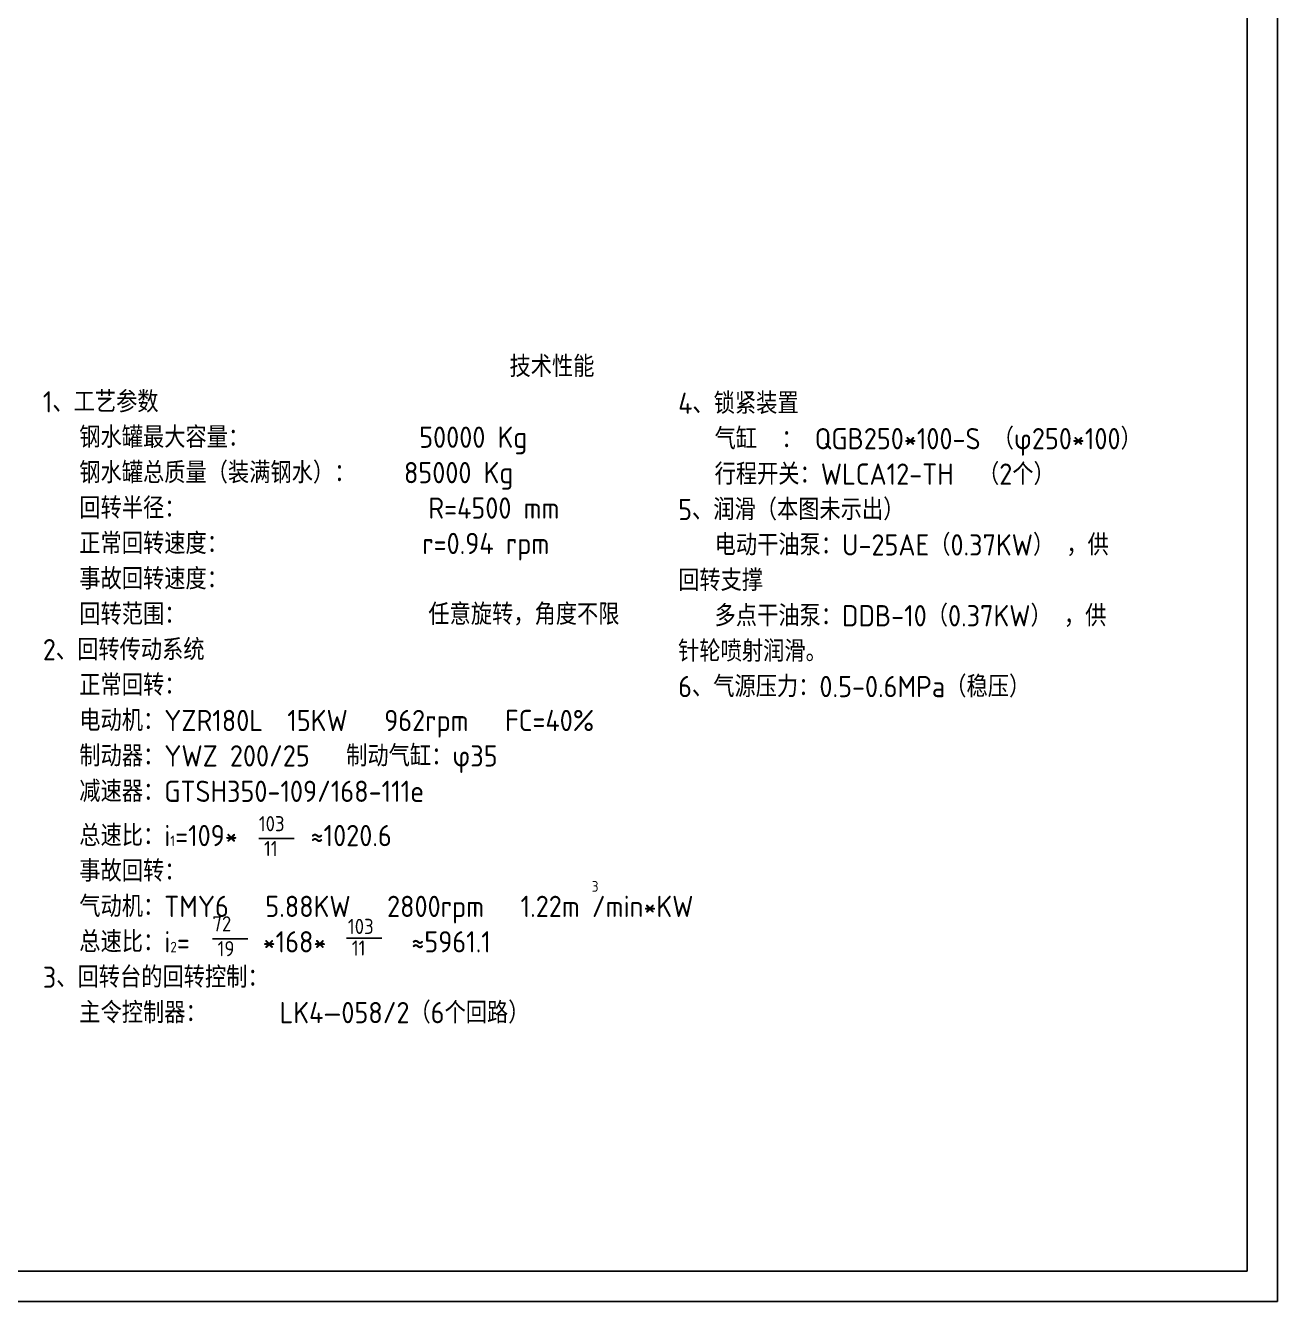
# Model space of a CAD drawing. Extents: x 3 to 23783, y 1 to 16821.
# Drawn here: x 15531 to 23783, y 1 to 8411 of the extents above; entities that cross this region are included whole.
import ezdxf

# ---------------------------------------------------------------- set-up
doc = ezdxf.new("R2010")
doc.units = 0
doc.header["$LTSCALE"] = 20
doc.layers.get('0').update_dxf_attribs({"linetype": 'CONTINUOUS'})
doc.layers.add('6', color=2, linetype='CONTINUOUS')
doc.layers.add('TILE1', color=5, linetype='CONTINUOUS')
doc.styles.get("Standard").update_dxf_attribs({"font": 'geniso.shx', "bigfont": 'hztxt.shx'})

# ---------------------------------------------------------------- blocks, each defined once
blk = doc.blocks.new('GB-A0')
blk.add_lwpolyline([(25, 10), (25, 831), (1179, 831), (1179, 10)], close=True)
at = {"layer": 'TILE1'}
blk.add_lwpolyline([(0, 841), (1189, 841), (1189, 0), (0, 0)], dxfattribs=at)

msp = doc.modelspace()

# ---------------------------------------------------------------- linework, layer by layer
at = {"layer": '6'}
for p, q in [((17068.607, 3052.189), (17301.026, 3052.189)), ((16762.77, 2392.21), (16995.19, 2392.21)), ((17647.422, 2396.467), (17879.841, 2396.467))]:
    msp.add_line(p, q, dxfattribs=at)

# ---------------------------------------------------------------- block references
at = {"xscale": 20, "yscale": 20, "zscale": 20}
msp.add_blockref('GB-A0', (3.302, 0.892), dxfattribs=at)

# ---------------------------------------------------------------- texts
at = {"layer": '6'}
for s, height, p in [('103', 100, (17068.607, 3099.995)), ('11', 100, (17102.786, 2936.087)), ('3', 70, (19263.498, 2701.93)), ('72', 100, (16762.77, 2440.017)), ('103', 100, (17655.944, 2422.988)), ('19', 100, (16796.95, 2276.109)), ('11', 100, (17681.601, 2280.366))]:
    msp.add_text(s, height=height, dxfattribs=at).set_placement(p)
at = {"layer": '6', "insert": (15645.111, 6234.077), "char_height": 100, "attachment_point": 1}
msp.add_mtext('  \\H140;                                     技术性能\\P1、工艺参数\\P   钢水罐最大容量：              50000 Kg\\P   钢水罐总质量（装满钢水）：    85000 Kg\\P   回转半径：                    R=4500 mm\\P   正常回转速度：                r=0.94 rpm\\P   事故回转速度：                \\P   回转范围：                    任意旋转，角度不限\\P2、回转传动系统\\P   正常回转：\\P   电动机：YZR180L  15KW   962rpm   FC=40%\\P   制动器：YWZ 200/25   制动气缸：φ35\\P   减速器：GTSH350-109/168-111e\\P   \\H35;     \\P\\H140;   总速比：i\\H70;1\\H140;=109*      ≈1020.6\\P   事故回转：\\P   气动机：TMY6   5.88KW   2800rpm   1.22m /min*KW\\P   总速比：i\\H70;2\\H140;=      *168*       ≈5961.1\\P3、回转台的回转控制：\\P   主令控制器：      LK4—058/2（6个回路）', dxfattribs=at)
at = {"layer": '6', "insert": (19832.735, 5991.023), "char_height": 140, "width": 2887.97, "attachment_point": 1}
msp.add_mtext('4、锁紧装置\\P   气缸  ： QGB250*100-S （φ250*100）\\P   行程开关：WLCA12-TH  （2个）\\P5、润滑（本图未示出）\\P   电动干油泵：U-25AE（0.37KW） ，供回转支撑\\P   多点干油泵：DDB-10（0.37KW） ，供针轮喷射润滑。\\P6、气源压力：0.5-0.6MPa（稳压）', dxfattribs=at)

doc.saveas('drawing.dxf')
